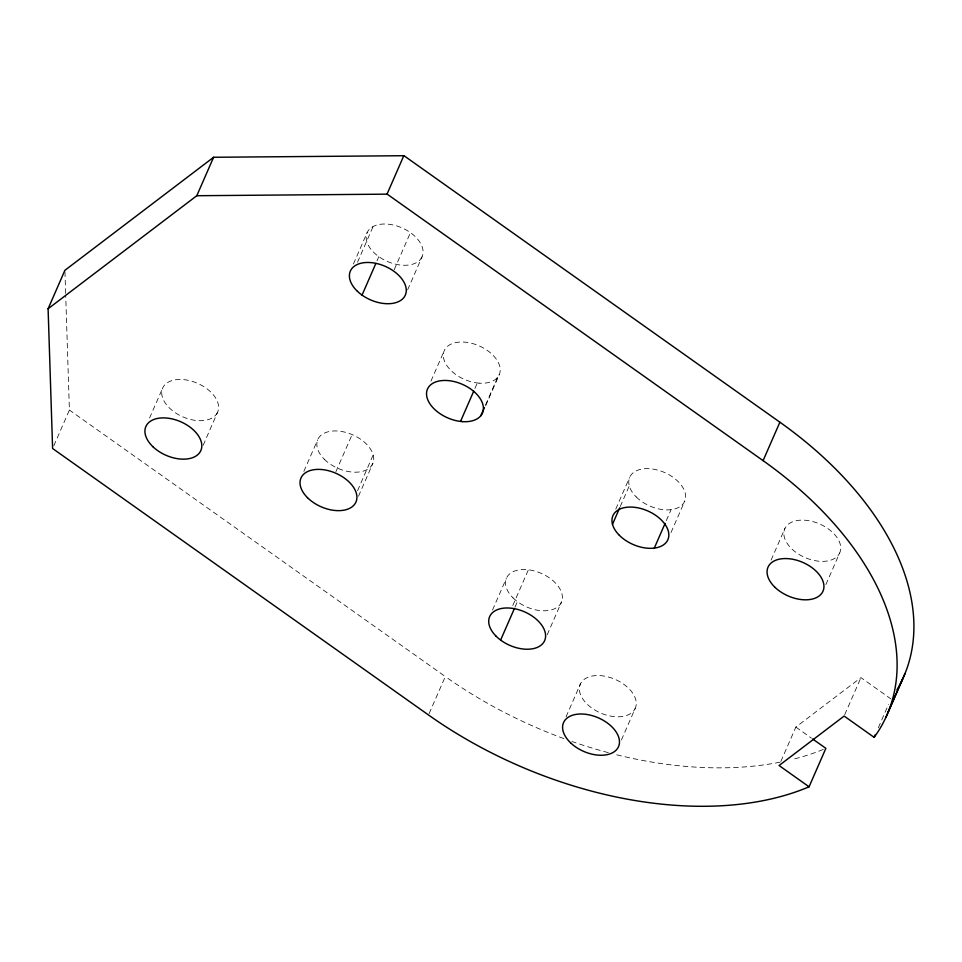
<?xml version="1.0" encoding="UTF-8"?>
<svg xmlns="http://www.w3.org/2000/svg" width="962" height="962" viewBox="0 0 962 962"><rect width="100%" height="100%" fill="white"/><g stroke="black" fill="none" stroke-linecap="round" stroke-linejoin="round"><path stroke-width="0.72" stroke-dasharray="4.81 3.61" d="M53.812 445.755L69.408 410.052L65.717 295.587M149.567 418.037L162.77 387.83M203.15 445.274L217.544 412.325A30.002 18.314 23.6 0 0 183.141 379.569A30.002 18.314 23.6 0 0 169.781 408.333A30.002 18.314 23.6 0 0 217.544 412.325M353.439 263.973L367.231 232.395M357.527 262.193L373.124 226.491M377.032 260.774L378.824 256.662M303.848 471.428L317.652 439.85M394.228 269.709L410.425 232.636M407.623 289.839L422.017 256.89A30.002 18.314 23.6 0 0 387.614 224.134A30.002 18.314 23.6 0 0 374.254 252.91A30.002 18.314 23.6 0 0 422.017 256.89M335.918 471.657L352.116 434.583M357.575 490.632L373.172 454.942M358.489 496.236L372.895 463.287M430.952 381.12L444.155 350.914M474.927 388.444L477.32 382.948M485.618 404.786L497.619 377.332M485.594 405.928L499.386 374.35M429.112 713.612L445.31 676.539L69.408 410.052M492.532 610.016L506.325 578.439M512.794 605.495L528.391 569.805M515.019 607.13L517.412 601.635M547.174 634.824L561.567 601.875M615.764 509.114L629.557 477.537M620.274 506.469L629.268 485.882M566.029 716.882L580.435 683.922M666.293 520.634L671.091 509.656M671.007 532.551L684.8 500.974M621.416 739.994L635.209 708.417A30.002 18.314 23.6 0 0 600.805 675.661A30.002 18.314 23.6 0 0 587.445 704.437A30.002 18.314 23.6 0 0 635.209 708.417M771.103 560.076L784.896 528.499M825.889 584.571L839.682 552.982A30.002 18.314 23.6 0 0 805.278 520.238A30.002 18.314 23.6 0 0 791.918 549.001A30.002 18.314 23.6 0 0 839.682 552.982M780.867 761.399L795.863 727.08L860.93 677.621L890.92 698.893M844.732 714.694L860.93 677.621M878.33 727.729L888.527 704.388M823.268 749.422L820.67 750.492A317.713 193.855 23.6 0 1 791.714 759.595M795.863 727.08L811.471 738.143M64.947 271.801L65.669 294.095M780.11 762.169A317.713 193.855 23.6 0 1 615.091 754.4M608.333 752.657A317.713 193.855 23.6 0 1 571.945 741.498M563.924 738.624A317.713 193.855 23.6 0 1 445.31 676.539M479.076 383.165L475.577 382.744A30.002 18.314 23.6 0 1 445.021 349.206A30.002 18.314 23.6 0 1 492.76 354.978A30.002 18.314 23.6 0 1 479.076 383.165M512.962 597.823A30.002 18.314 23.6 0 0 561.087 602.921A30.002 18.314 23.6 0 0 527.801 569.732A30.002 18.314 23.6 0 0 512.962 597.823M636.195 496.909A30.002 18.314 23.6 0 0 684.319 502.008A30.002 18.314 23.6 0 0 651.033 468.831A30.002 18.314 23.6 0 0 636.195 496.909M324.278 459.223A30.002 18.314 23.6 0 0 372.402 464.333A30.002 18.314 23.6 0 0 339.117 431.144A30.002 18.314 23.6 0 0 324.278 459.223"/><path stroke-width="1.44" d="M812.662 738.984L825.865 748.352L809.066 786.796L803.871 788.936A317.713 193.855 23.6 0 1 428.511 714.982L52.609 448.496L48.1 308.754L64.899 270.31L213.6 157.275L403.992 155.712L779.893 422.198A317.713 193.855 23.6 0 1 896.933 689.814M48.1 308.754L196.801 195.719L213.6 157.275M362.037 295.106L375.829 263.516M460.533 421.392L473.725 391.185M480.82 415.776L484.427 407.539M500.613 640.079L514.417 608.501M612.481 524.326L619.672 507.852M654.304 548.099L665.091 523.388M809.066 786.796L779.076 765.524L844.131 716.065L874.133 737.337L876.863 733.453A317.713 193.855 23.6 0 0 763.094 460.642L779.893 422.198M874.133 737.337L875.324 734.595M888.263 711.892L905.05 673.448M885.834 717.472L902.633 679.028M403.715 155.916L386.928 194.372M196.801 195.719L387.205 194.156L763.094 460.642M462.277 421.609L458.778 421.188A30.002 18.314 23.6 0 1 428.222 387.65A30.002 18.314 23.6 0 1 475.962 393.422A30.002 18.314 23.6 0 1 462.277 421.609M496.164 636.267A30.002 18.314 23.6 0 0 544.288 641.365A30.002 18.314 23.6 0 0 511.002 608.176A30.002 18.314 23.6 0 0 496.164 636.267M619.396 535.353A30.002 18.314 23.6 0 0 667.52 540.452A30.002 18.314 23.6 0 0 634.235 507.275A30.002 18.314 23.6 0 0 619.396 535.353M307.479 497.679A30.002 18.314 23.6 0 0 355.603 502.777A30.002 18.314 23.6 0 0 322.33 469.588A30.002 18.314 23.6 0 0 307.479 497.679M152.982 446.777A30.002 18.314 23.6 0 0 200.757 450.769A30.002 18.314 23.6 0 0 166.342 418.013A30.002 18.314 23.6 0 0 152.982 446.777M357.455 291.354A30.002 18.314 23.6 0 0 405.218 295.334A30.002 18.314 23.6 0 0 370.815 262.59A30.002 18.314 23.6 0 0 357.455 291.354M570.646 742.88A30.002 18.314 23.6 0 0 618.422 746.861A30.002 18.314 23.6 0 0 584.006 714.117A30.002 18.314 23.6 0 0 570.646 742.88M775.119 587.445A30.002 18.314 23.6 0 0 822.883 591.438A30.002 18.314 23.6 0 0 788.479 558.682A30.002 18.314 23.6 0 0 775.119 587.445"/></g></svg>
